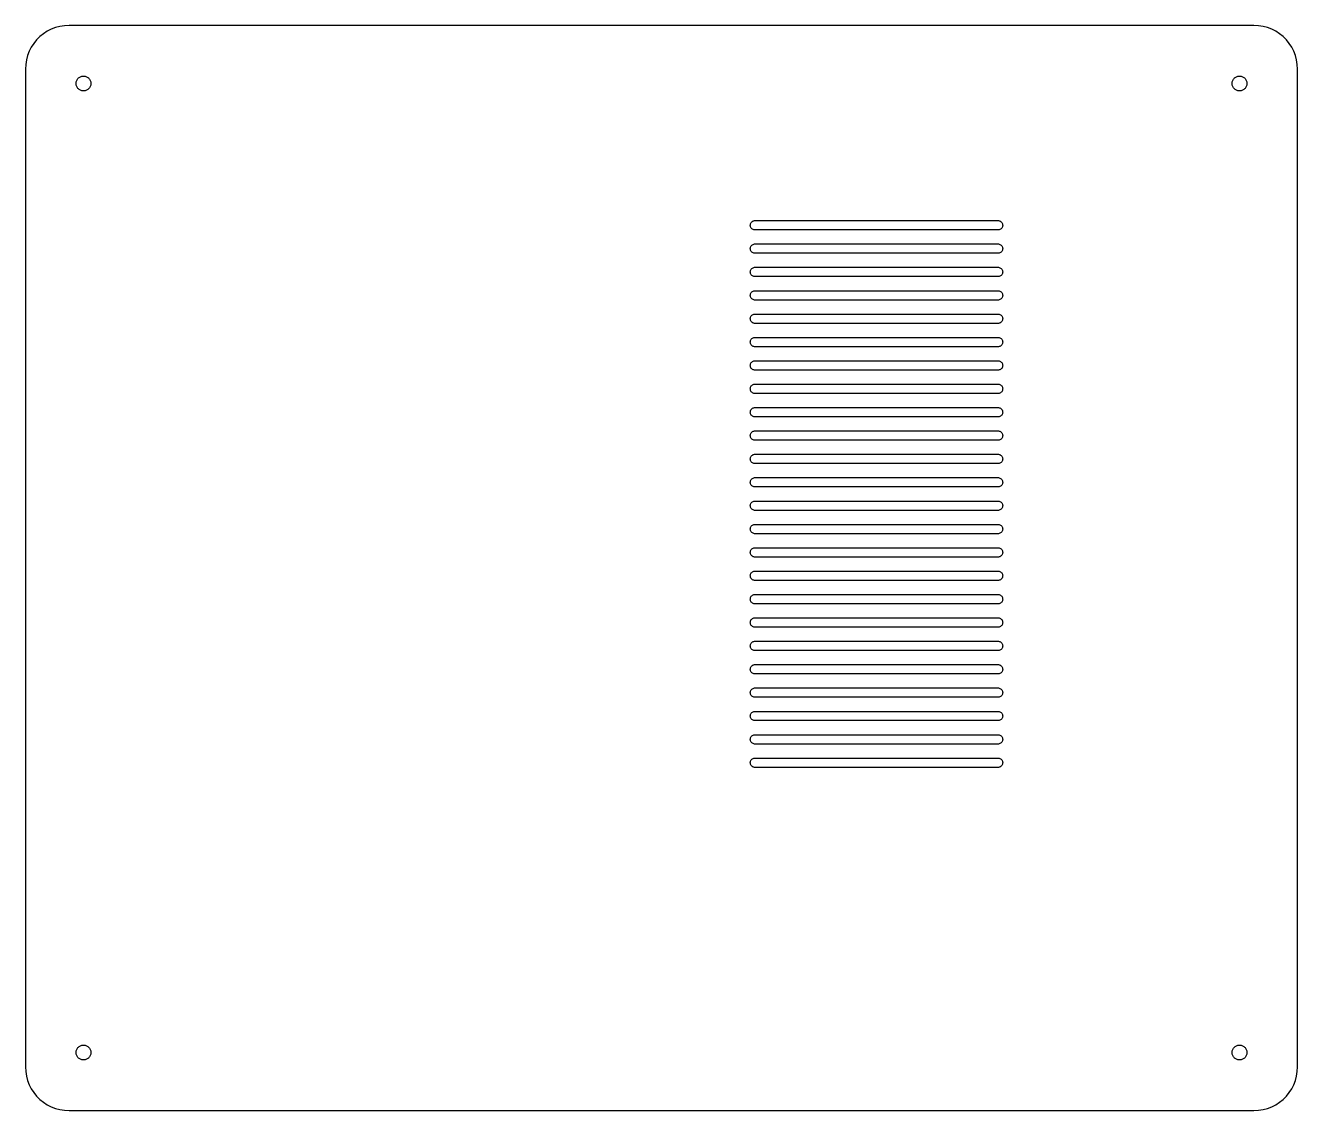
# Model space of a CAD drawing. Header units: metres. Extents: x -204 to 204, y -174 to 174.
import ezdxf

# ---------------------------------------------------------------- set-up
doc = ezdxf.new("R2010")
doc.units = ezdxf.units.M

msp = doc.modelspace()

# ---------------------------------------------------------------- linework, layer by layer
for p, q in [((-197.125, 172.249), (-198.354, 171.451)), ((-195.819, 172.915), (-197.125, 172.249)), ((-194.451, 173.44), (-195.819, 172.915)), ((-193.036, 173.819), (-194.451, 173.44)), ((-191.588, 174.048), (-193.036, 173.819)), ((-190.125, 174.125), (-191.588, 174.048)), ((190.125, 174.125), (-190.125, 174.125)), ((191.588, 174.048), (190.125, 174.125)), ((193.036, 173.819), (191.588, 174.048)), ((194.451, 173.44), (193.036, 173.819)), ((195.819, 172.915), (194.451, 173.44)), ((197.125, 172.249), (195.819, 172.915)), ((198.354, 171.451), (197.125, 172.249)), ((-201.451, 168.354), (-202.249, 167.125)), ((-200.529, 169.493), (-201.451, 168.354)), ((-199.493, 170.529), (-200.529, 169.493)), ((-198.354, 171.451), (-199.493, 170.529)), ((199.493, 170.529), (198.354, 171.451)), ((200.529, 169.493), (199.493, 170.529)), ((201.451, 168.354), (200.529, 169.493)), ((202.249, 167.125), (201.451, 168.354)), ((-203.44, 164.451), (-203.819, 163.036)), ((-202.915, 165.819), (-203.44, 164.451)), ((-202.249, 167.125), (-202.915, 165.819)), ((202.915, 165.819), (202.249, 167.125)), ((203.44, 164.451), (202.915, 165.819)), ((203.819, 163.036), (203.44, 164.451)), ((-204.048, 161.588), (-204.125, 160.125)), ((-204.125, 160.125), (-204.125, -160.125)), ((-203.819, 163.036), (-204.048, 161.588)), ((204.048, 161.588), (203.819, 163.036)), ((204.125, 160.125), (204.048, 161.588)), ((204.125, -160.125), (204.125, 160.125)), ((-187.875, 155.5), (-187.862, 155.748)), ((-187.862, 155.252), (-187.875, 155.5)), ((-187.862, 155.748), (-187.823, 155.994)), ((-187.823, 155.006), (-187.862, 155.252)), ((-187.823, 155.994), (-187.759, 156.234)), ((-187.759, 156.234), (-187.67, 156.466)), ((-187.67, 156.466), (-187.557, 156.688)), ((-187.557, 156.688), (-187.421, 156.896)), ((-187.421, 156.896), (-187.265, 157.089)), ((-187.265, 157.089), (-187.089, 157.265)), ((-187.089, 157.265), (-186.896, 157.421)), ((-186.896, 157.421), (-186.688, 157.557)), ((-186.688, 157.557), (-186.466, 157.67)), ((-186.466, 157.67), (-186.234, 157.759)), ((-186.234, 157.759), (-185.994, 157.823)), ((-185.994, 157.823), (-185.748, 157.862)), ((-185.748, 157.862), (-185.5, 157.875)), ((-185.5, 157.875), (-185.252, 157.862)), ((-185.252, 157.862), (-185.006, 157.823)), ((-185.006, 157.823), (-184.766, 157.759)), ((-184.766, 157.759), (-184.534, 157.67)), ((-184.534, 157.67), (-184.312, 157.557)), ((-184.312, 157.557), (-184.104, 157.421)), ((-184.104, 157.421), (-183.911, 157.265)), ((-183.911, 157.265), (-183.735, 157.089)), ((-183.735, 157.089), (-183.579, 156.896)), ((-183.579, 156.896), (-183.443, 156.688)), ((-183.443, 156.688), (-183.33, 156.466)), ((-183.33, 156.466), (-183.241, 156.234)), ((-183.241, 156.234), (-183.177, 155.994)), ((-183.177, 155.994), (-183.138, 155.748)), ((-183.138, 155.252), (-183.177, 155.006)), ((-183.138, 155.748), (-183.125, 155.5)), ((-183.125, 155.5), (-183.138, 155.252)), ((183.125, 155.5), (183.138, 155.748)), ((183.138, 155.252), (183.125, 155.5)), ((183.138, 155.748), (183.177, 155.994)), ((183.177, 155.006), (183.138, 155.252)), ((183.177, 155.994), (183.241, 156.234)), ((183.241, 156.234), (183.33, 156.466)), ((183.33, 156.466), (183.443, 156.688)), ((183.443, 156.688), (183.579, 156.896)), ((183.579, 156.896), (183.735, 157.089)), ((183.735, 157.089), (183.911, 157.265)), ((183.911, 157.265), (184.104, 157.421)), ((184.104, 157.421), (184.312, 157.557)), ((184.312, 157.557), (184.534, 157.67)), ((184.534, 157.67), (184.766, 157.759)), ((184.766, 157.759), (185.006, 157.823)), ((185.006, 157.823), (185.252, 157.862)), ((185.252, 157.862), (185.5, 157.875)), ((185.5, 157.875), (185.748, 157.862)), ((185.748, 157.862), (185.994, 157.823)), ((185.994, 157.823), (186.234, 157.759)), ((186.234, 157.759), (186.466, 157.67)), ((186.466, 157.67), (186.688, 157.557)), ((186.688, 157.557), (186.896, 157.421)), ((186.896, 157.421), (187.089, 157.265)), ((187.089, 157.265), (187.265, 157.089)), ((187.265, 157.089), (187.421, 156.896)), ((187.421, 156.896), (187.557, 156.688)), ((187.557, 156.688), (187.67, 156.466)), ((187.67, 156.466), (187.759, 156.234)), ((187.759, 156.234), (187.823, 155.994)), ((187.823, 155.994), (187.862, 155.748)), ((187.862, 155.252), (187.823, 155.006)), ((187.862, 155.748), (187.875, 155.5)), ((187.875, 155.5), (187.862, 155.252)), ((-187.759, 154.766), (-187.823, 155.006)), ((-187.67, 154.534), (-187.759, 154.766)), ((-187.557, 154.312), (-187.67, 154.534)), ((-187.421, 154.104), (-187.557, 154.312)), ((-187.265, 153.911), (-187.421, 154.104)), ((-187.089, 153.735), (-187.265, 153.911)), ((-186.896, 153.579), (-187.089, 153.735)), ((-186.688, 153.443), (-186.896, 153.579)), ((-186.466, 153.33), (-186.688, 153.443)), ((-186.234, 153.241), (-186.466, 153.33)), ((-185.994, 153.177), (-186.234, 153.241)), ((-185.748, 153.138), (-185.994, 153.177)), ((-185.5, 153.125), (-185.748, 153.138)), ((-185.252, 153.138), (-185.5, 153.125)), ((-185.006, 153.177), (-185.252, 153.138)), ((-184.766, 153.241), (-185.006, 153.177)), ((-184.534, 153.33), (-184.766, 153.241)), ((-184.312, 153.443), (-184.534, 153.33)), ((-184.104, 153.579), (-184.312, 153.443)), ((-183.911, 153.735), (-184.104, 153.579)), ((-183.735, 153.911), (-183.911, 153.735)), ((-183.579, 154.104), (-183.735, 153.911)), ((-183.443, 154.312), (-183.579, 154.104)), ((-183.33, 154.534), (-183.443, 154.312)), ((-183.241, 154.766), (-183.33, 154.534)), ((-183.177, 155.006), (-183.241, 154.766)), ((183.241, 154.766), (183.177, 155.006)), ((183.33, 154.534), (183.241, 154.766)), ((183.443, 154.312), (183.33, 154.534)), ((183.579, 154.104), (183.443, 154.312)), ((183.735, 153.911), (183.579, 154.104)), ((183.911, 153.735), (183.735, 153.911)), ((184.104, 153.579), (183.911, 153.735)), ((184.312, 153.443), (184.104, 153.579)), ((184.534, 153.33), (184.312, 153.443)), ((184.766, 153.241), (184.534, 153.33)), ((185.006, 153.177), (184.766, 153.241)), ((185.252, 153.138), (185.006, 153.177)), ((185.5, 153.125), (185.252, 153.138)), ((185.748, 153.138), (185.5, 153.125)), ((185.994, 153.177), (185.748, 153.138)), ((186.234, 153.241), (185.994, 153.177)), ((186.466, 153.33), (186.234, 153.241)), ((186.688, 153.443), (186.466, 153.33)), ((186.896, 153.579), (186.688, 153.443)), ((187.089, 153.735), (186.896, 153.579)), ((187.265, 153.911), (187.089, 153.735)), ((187.421, 154.104), (187.265, 153.911)), ((187.557, 154.312), (187.421, 154.104)), ((187.67, 154.534), (187.557, 154.312)), ((187.759, 154.766), (187.67, 154.534)), ((187.823, 155.006), (187.759, 154.766)), ((28.5, 110), (28.5204, 110.247)), ((28.5204, 110.247), (28.5813, 110.487)), ((28.5813, 110.487), (28.6808, 110.714)), ((28.6808, 110.714), (28.8163, 110.921)), ((28.8163, 110.921), (28.9841, 111.104)), ((28.9841, 111.104), (29.1796, 111.256)), ((29.1796, 111.256), (29.3974, 111.374)), ((29.3974, 111.374), (29.6318, 111.454)), ((29.6318, 111.454), (29.8761, 111.495)), ((29.8761, 111.495), (108.124, 111.495)), ((108.124, 111.495), (108.368, 111.454)), ((108.368, 111.454), (108.603, 111.374)), ((108.603, 111.374), (108.82, 111.256)), ((108.82, 111.256), (109.016, 111.104)), ((109.016, 111.104), (109.184, 110.921)), ((109.184, 110.921), (109.319, 110.714)), ((109.319, 110.714), (109.419, 110.487)), ((109.419, 110.487), (109.48, 110.247)), ((109.48, 110.247), (109.5, 110)), ((28.5204, 109.753), (28.5, 110)), ((28.5813, 109.513), (28.5204, 109.753)), ((28.6808, 109.286), (28.5813, 109.513)), ((28.8163, 109.079), (28.6808, 109.286)), ((28.9841, 108.896), (28.8163, 109.079)), ((29.1796, 108.744), (28.9841, 108.896)), ((29.3974, 108.626), (29.1796, 108.744)), ((29.6318, 108.546), (29.3974, 108.626)), ((29.8761, 108.505), (29.6318, 108.546)), ((108.124, 108.505), (29.8761, 108.505)), ((108.368, 108.546), (108.124, 108.505)), ((108.603, 108.626), (108.368, 108.546)), ((108.82, 108.744), (108.603, 108.626)), ((109.016, 108.896), (108.82, 108.744)), ((109.184, 109.079), (109.016, 108.896)), ((109.319, 109.286), (109.184, 109.079)), ((109.419, 109.513), (109.319, 109.286)), ((109.48, 109.753), (109.419, 109.513)), ((109.5, 110), (109.48, 109.753)), ((28.5, 102.5), (28.5204, 102.747)), ((28.5204, 102.253), (28.5, 102.5)), ((28.5204, 102.747), (28.5813, 102.987)), ((28.5813, 102.013), (28.5204, 102.253)), ((28.5813, 102.987), (28.6808, 103.214)), ((28.6808, 103.214), (28.8163, 103.421)), ((28.8163, 103.421), (28.9841, 103.604)), ((28.9841, 103.604), (29.1796, 103.756)), ((29.1796, 103.756), (29.3974, 103.874)), ((29.3974, 103.874), (29.6318, 103.954)), ((29.6318, 103.954), (29.8761, 103.995)), ((29.8761, 103.995), (108.124, 103.995)), ((108.124, 103.995), (108.368, 103.954)), ((108.368, 103.954), (108.603, 103.874)), ((108.603, 103.874), (108.82, 103.756)), ((108.82, 103.756), (109.016, 103.604)), ((109.016, 103.604), (109.184, 103.421)), ((109.184, 103.421), (109.319, 103.214)), ((109.319, 103.214), (109.419, 102.987)), ((109.419, 102.987), (109.48, 102.747)), ((109.48, 102.253), (109.419, 102.013)), ((109.48, 102.747), (109.5, 102.5)), ((109.5, 102.5), (109.48, 102.253)), ((28.6808, 101.786), (28.5813, 102.013)), ((28.8163, 101.579), (28.6808, 101.786)), ((28.9841, 101.396), (28.8163, 101.579)), ((29.1796, 101.244), (28.9841, 101.396)), ((29.3974, 101.126), (29.1796, 101.244)), ((29.6318, 101.046), (29.3974, 101.126)), ((29.8761, 101.005), (29.6318, 101.046)), ((108.124, 101.005), (29.8761, 101.005)), ((108.368, 101.046), (108.124, 101.005)), ((108.603, 101.126), (108.368, 101.046)), ((108.82, 101.244), (108.603, 101.126)), ((109.016, 101.396), (108.82, 101.244)), ((109.184, 101.579), (109.016, 101.396)), ((109.319, 101.786), (109.184, 101.579)), ((109.419, 102.013), (109.319, 101.786)), ((28.5, 95), (28.5204, 95.2469)), ((28.5204, 94.7531), (28.5, 95)), ((28.5204, 95.2469), (28.5813, 95.487)), ((28.5813, 94.513), (28.5204, 94.7531)), ((28.5813, 95.487), (28.6808, 95.7139)), ((28.6808, 94.2861), (28.5813, 94.513)), ((28.6808, 95.7139), (28.8163, 95.9213)), ((28.8163, 94.0787), (28.6808, 94.2861)), ((28.8163, 95.9213), (28.9841, 96.1036)), ((28.9841, 93.8964), (28.8163, 94.0787)), ((28.9841, 96.1036), (29.1796, 96.2558)), ((29.1796, 96.2558), (29.3974, 96.3737)), ((29.3974, 96.3737), (29.6318, 96.4541)), ((29.6318, 96.4541), (29.8761, 96.4949)), ((29.8761, 96.4949), (108.124, 96.4949)), ((108.124, 96.4949), (108.368, 96.4541)), ((108.368, 96.4541), (108.603, 96.3737)), ((108.603, 96.3737), (108.82, 96.2558)), ((108.82, 96.2558), (109.016, 96.1036)), ((109.016, 96.1036), (109.184, 95.9213)), ((109.184, 94.0787), (109.016, 93.8964)), ((109.184, 95.9213), (109.319, 95.7139)), ((109.319, 94.2861), (109.184, 94.0787)), ((109.319, 95.7139), (109.419, 95.487)), ((109.419, 94.513), (109.319, 94.2861)), ((109.419, 95.487), (109.48, 95.2469)), ((109.48, 94.7531), (109.419, 94.513)), ((109.48, 95.2469), (109.5, 95)), ((109.5, 95), (109.48, 94.7531)), ((29.1796, 93.7442), (28.9841, 93.8964)), ((29.3974, 93.6263), (29.1796, 93.7442)), ((29.6318, 93.5459), (29.3974, 93.6263)), ((29.8761, 93.5051), (29.6318, 93.5459)), ((108.124, 93.5051), (29.8761, 93.5051)), ((108.368, 93.5459), (108.124, 93.5051)), ((108.603, 93.6263), (108.368, 93.5459)), ((108.82, 93.7442), (108.603, 93.6263)), ((109.016, 93.8964), (108.82, 93.7442)), ((28.5, 87.5), (28.5204, 87.7469)), ((28.5204, 87.2531), (28.5, 87.5)), ((28.5204, 87.7469), (28.5813, 87.987)), ((28.5813, 87.013), (28.5204, 87.2531)), ((28.5813, 87.987), (28.6808, 88.2139)), ((28.6808, 86.7861), (28.5813, 87.013)), ((28.6808, 88.2139), (28.8163, 88.4213)), ((28.8163, 86.5787), (28.6808, 86.7861)), ((28.8163, 88.4213), (28.9841, 88.6036)), ((28.9841, 86.3964), (28.8163, 86.5787)), ((28.9841, 88.6036), (29.1796, 88.7558)), ((29.1796, 86.2442), (28.9841, 86.3964)), ((29.1796, 88.7558), (29.3974, 88.8737)), ((29.3974, 86.1263), (29.1796, 86.2442)), ((29.3974, 88.8737), (29.6318, 88.9541)), ((29.6318, 86.0459), (29.3974, 86.1263)), ((29.6318, 88.9541), (29.8761, 88.9949)), ((29.8761, 86.0051), (29.6318, 86.0459)), ((29.8761, 88.9949), (108.124, 88.9949)), ((108.124, 86.0051), (29.8761, 86.0051)), ((108.124, 88.9949), (108.368, 88.9541)), ((108.368, 86.0459), (108.124, 86.0051)), ((108.368, 88.9541), (108.603, 88.8737)), ((108.603, 86.1263), (108.368, 86.0459)), ((108.603, 88.8737), (108.82, 88.7558)), ((108.82, 86.2442), (108.603, 86.1263)), ((108.82, 88.7558), (109.016, 88.6036)), ((109.016, 86.3964), (108.82, 86.2442)), ((109.016, 88.6036), (109.184, 88.4213)), ((109.184, 86.5787), (109.016, 86.3964)), ((109.184, 88.4213), (109.319, 88.2139)), ((109.319, 86.7861), (109.184, 86.5787)), ((109.319, 88.2139), (109.419, 87.987)), ((109.419, 87.013), (109.319, 86.7861)), ((109.419, 87.987), (109.48, 87.7469)), ((109.48, 87.2531), (109.419, 87.013)), ((109.48, 87.7469), (109.5, 87.5)), ((109.5, 87.5), (109.48, 87.2531)), ((28.5, 80), (28.5204, 80.2469)), ((28.5204, 79.7531), (28.5, 80)), ((28.5204, 80.2469), (28.5813, 80.487)), ((28.5813, 79.513), (28.5204, 79.7531)), ((28.5813, 80.487), (28.6808, 80.7139)), ((28.6808, 79.2861), (28.5813, 79.513)), ((28.6808, 80.7139), (28.8163, 80.9213)), ((28.8163, 79.0787), (28.6808, 79.2861)), ((28.8163, 80.9213), (28.9841, 81.1036)), ((28.9841, 78.8964), (28.8163, 79.0787)), ((28.9841, 81.1036), (29.1796, 81.2558)), ((29.1796, 78.7442), (28.9841, 78.8964)), ((29.1796, 81.2558), (29.3974, 81.3737)), ((29.3974, 78.6263), (29.1796, 78.7442)), ((29.3974, 81.3737), (29.6318, 81.4541)), ((29.6318, 78.5459), (29.3974, 78.6263)), ((29.6318, 81.4541), (29.8761, 81.4949)), ((29.8761, 78.5051), (29.6318, 78.5459)), ((29.8761, 81.4949), (108.124, 81.4949)), ((108.124, 78.5051), (29.8761, 78.5051)), ((108.124, 81.4949), (108.368, 81.4541)), ((108.368, 78.5459), (108.124, 78.5051)), ((108.368, 81.4541), (108.603, 81.3737)), ((108.603, 78.6263), (108.368, 78.5459)), ((108.603, 81.3737), (108.82, 81.2558)), ((108.82, 78.7442), (108.603, 78.6263)), ((108.82, 81.2558), (109.016, 81.1036)), ((109.016, 78.8964), (108.82, 78.7442)), ((109.016, 81.1036), (109.184, 80.9213)), ((109.184, 79.0787), (109.016, 78.8964)), ((109.184, 80.9213), (109.319, 80.7139)), ((109.319, 79.2861), (109.184, 79.0787)), ((109.319, 80.7139), (109.419, 80.487)), ((109.419, 79.513), (109.319, 79.2861)), ((109.419, 80.487), (109.48, 80.2469)), ((109.48, 79.7531), (109.419, 79.513)), ((109.48, 80.2469), (109.5, 80)), ((109.5, 80), (109.48, 79.7531)), ((28.8163, 73.4213), (28.9841, 73.6036)), ((28.9841, 73.6036), (29.1796, 73.7558)), ((29.1796, 73.7558), (29.3974, 73.8737)), ((29.3974, 73.8737), (29.6318, 73.9541)), ((29.6318, 73.9541), (29.8761, 73.9949)), ((29.8761, 73.9949), (108.124, 73.9949)), ((108.124, 73.9949), (108.368, 73.9541)), ((108.368, 73.9541), (108.603, 73.8737)), ((108.603, 73.8737), (108.82, 73.7558)), ((108.82, 73.7558), (109.016, 73.6036)), ((109.016, 73.6036), (109.184, 73.4213)), ((28.5, 72.5), (28.5204, 72.7469)), ((28.5204, 72.2531), (28.5, 72.5)), ((28.5204, 72.7469), (28.5813, 72.987)), ((28.5813, 72.013), (28.5204, 72.2531)), ((28.5813, 72.987), (28.6808, 73.2139)), ((28.6808, 71.7861), (28.5813, 72.013)), ((28.6808, 73.2139), (28.8163, 73.4213)), ((28.8163, 71.5787), (28.6808, 71.7861)), ((28.9841, 71.3964), (28.8163, 71.5787)), ((29.1796, 71.2442), (28.9841, 71.3964)), ((29.3974, 71.1263), (29.1796, 71.2442)), ((29.6318, 71.0459), (29.3974, 71.1263)), ((29.8761, 71.0051), (29.6318, 71.0459)), ((108.124, 71.0051), (29.8761, 71.0051)), ((108.368, 71.0459), (108.124, 71.0051)), ((108.603, 71.1263), (108.368, 71.0459)), ((108.82, 71.2442), (108.603, 71.1263)), ((109.016, 71.3964), (108.82, 71.2442)), ((109.184, 71.5787), (109.016, 71.3964)), ((109.184, 73.4213), (109.319, 73.2139)), ((109.319, 71.7861), (109.184, 71.5787)), ((109.319, 73.2139), (109.419, 72.987)), ((109.419, 72.013), (109.319, 71.7861)), ((109.419, 72.987), (109.48, 72.7469)), ((109.48, 72.2531), (109.419, 72.013)), ((109.48, 72.7469), (109.5, 72.5)), ((109.5, 72.5), (109.48, 72.2531)), ((28.5204, 65.2469), (28.5813, 65.487)), ((28.5813, 65.487), (28.6808, 65.7139)), ((28.6808, 65.7139), (28.8163, 65.9213)), ((28.8163, 65.9213), (28.9841, 66.1036)), ((28.9841, 66.1036), (29.1796, 66.2558)), ((29.1796, 66.2558), (29.3974, 66.3737)), ((29.3974, 66.3737), (29.6318, 66.4541)), ((29.6318, 66.4541), (29.8761, 66.4949)), ((29.8761, 66.4949), (108.124, 66.4949)), ((108.124, 66.4949), (108.368, 66.4541)), ((108.368, 66.4541), (108.603, 66.3737)), ((108.603, 66.3737), (108.82, 66.2558)), ((108.82, 66.2558), (109.016, 66.1036)), ((109.016, 66.1036), (109.184, 65.9213)), ((109.184, 65.9213), (109.319, 65.7139)), ((109.319, 65.7139), (109.419, 65.487)), ((109.419, 65.487), (109.48, 65.2469)), ((28.5, 65), (28.5204, 65.2469)), ((28.5204, 64.7531), (28.5, 65)), ((28.5813, 64.513), (28.5204, 64.7531)), ((28.6808, 64.2861), (28.5813, 64.513)), ((28.8163, 64.0787), (28.6808, 64.2861)), ((28.9841, 63.8964), (28.8163, 64.0787)), ((29.1796, 63.7442), (28.9841, 63.8964)), ((29.3974, 63.6263), (29.1796, 63.7442)), ((29.6318, 63.5459), (29.3974, 63.6263)), ((29.8761, 63.5051), (29.6318, 63.5459)), ((108.124, 63.5051), (29.8761, 63.5051)), ((108.368, 63.5459), (108.124, 63.5051)), ((108.603, 63.6263), (108.368, 63.5459)), ((108.82, 63.7442), (108.603, 63.6263)), ((109.016, 63.8964), (108.82, 63.7442)), ((109.184, 64.0787), (109.016, 63.8964)), ((109.319, 64.2861), (109.184, 64.0787)), ((109.419, 64.513), (109.319, 64.2861)), ((109.48, 64.7531), (109.419, 64.513)), ((109.48, 65.2469), (109.5, 65)), ((109.5, 65), (109.48, 64.7531)), ((28.5, 57.5), (28.5204, 57.7469)), ((28.5204, 57.2531), (28.5, 57.5)), ((28.5204, 57.7469), (28.5813, 57.987)), ((28.5813, 57.0129), (28.5204, 57.2531)), ((28.5813, 57.987), (28.6808, 58.2139)), ((28.6808, 58.2139), (28.8163, 58.4213)), ((28.8163, 58.4213), (28.9841, 58.6036)), ((28.9841, 58.6036), (29.1796, 58.7558)), ((29.1796, 58.7558), (29.3974, 58.8737)), ((29.3974, 58.8737), (29.6318, 58.9541)), ((29.6318, 58.9541), (29.8761, 58.9949)), ((29.8761, 58.9949), (108.124, 58.9949)), ((108.124, 58.9949), (108.368, 58.9541)), ((108.368, 58.9541), (108.603, 58.8737)), ((108.603, 58.8737), (108.82, 58.7558)), ((108.82, 58.7558), (109.016, 58.6036)), ((109.016, 58.6036), (109.184, 58.4213)), ((109.184, 58.4213), (109.319, 58.2139)), ((109.319, 58.2139), (109.419, 57.987)), ((109.419, 57.987), (109.48, 57.7469)), ((109.48, 57.2531), (109.419, 57.0129)), ((109.48, 57.7469), (109.5, 57.5)), ((109.5, 57.5), (109.48, 57.2531)), ((28.6808, 56.7861), (28.5813, 57.0129)), ((28.8163, 56.5787), (28.6808, 56.7861)), ((28.9841, 56.3964), (28.8163, 56.5787)), ((29.1796, 56.2442), (28.9841, 56.3964)), ((29.3974, 56.1263), (29.1796, 56.2442)), ((29.6318, 56.0459), (29.3974, 56.1263)), ((29.8761, 56.0051), (29.6318, 56.0459)), ((108.124, 56.0051), (29.8761, 56.0051)), ((108.368, 56.0459), (108.124, 56.0051)), ((108.603, 56.1263), (108.368, 56.0459)), ((108.82, 56.2442), (108.603, 56.1263)), ((109.016, 56.3964), (108.82, 56.2442)), ((109.184, 56.5787), (109.016, 56.3964)), ((109.319, 56.7861), (109.184, 56.5787)), ((109.419, 57.0129), (109.319, 56.7861)), ((28.5, 50), (28.5204, 50.2469)), ((28.5204, 49.7531), (28.5, 50)), ((28.5204, 50.2469), (28.5813, 50.487)), ((28.5813, 49.5129), (28.5204, 49.7531)), ((28.5813, 50.487), (28.6808, 50.7139)), ((28.6808, 49.2861), (28.5813, 49.5129)), ((28.6808, 50.7139), (28.8163, 50.9213)), ((28.8163, 49.0787), (28.6808, 49.2861)), ((28.8163, 50.9213), (28.9841, 51.1036)), ((28.9841, 48.8964), (28.8163, 49.0787)), ((28.9841, 51.1036), (29.1796, 51.2558)), ((29.1796, 51.2558), (29.3974, 51.3737)), ((29.3974, 51.3737), (29.6318, 51.4541)), ((29.6318, 51.4541), (29.8761, 51.4949)), ((29.8761, 51.4949), (108.124, 51.4949)), ((108.124, 51.4949), (108.368, 51.4541)), ((108.368, 51.4541), (108.603, 51.3737)), ((108.603, 51.3737), (108.82, 51.2558)), ((108.82, 51.2558), (109.016, 51.1036)), ((109.016, 51.1036), (109.184, 50.9213)), ((109.184, 49.0787), (109.016, 48.8964)), ((109.184, 50.9213), (109.319, 50.7139)), ((109.319, 49.2861), (109.184, 49.0787)), ((109.319, 50.7139), (109.419, 50.487)), ((109.419, 49.5129), (109.319, 49.2861)), ((109.419, 50.487), (109.48, 50.2469)), ((109.48, 49.7531), (109.419, 49.5129)), ((109.48, 50.2469), (109.5, 50)), ((109.5, 50), (109.48, 49.7531)), ((29.1796, 48.7442), (28.9841, 48.8964)), ((29.3974, 48.6263), (29.1796, 48.7442)), ((29.6318, 48.5459), (29.3974, 48.6263)), ((29.8761, 48.5051), (29.6318, 48.5459)), ((108.124, 48.5051), (29.8761, 48.5051)), ((108.368, 48.5459), (108.124, 48.5051)), ((108.603, 48.6263), (108.368, 48.5459)), ((108.82, 48.7442), (108.603, 48.6263)), ((109.016, 48.8964), (108.82, 48.7442)), ((28.5, 42.5), (28.5204, 42.7469)), ((28.5204, 42.2531), (28.5, 42.5)), ((28.5204, 42.7469), (28.5813, 42.987)), ((28.5813, 42.0129), (28.5204, 42.2531)), ((28.5813, 42.987), (28.6808, 43.2139)), ((28.6808, 41.7861), (28.5813, 42.0129)), ((28.6808, 43.2139), (28.8163, 43.4213)), ((28.8163, 41.5787), (28.6808, 41.7861)), ((28.8163, 43.4213), (28.9841, 43.6036)), ((28.9841, 41.3964), (28.8163, 41.5787)), ((28.9841, 43.6036), (29.1796, 43.7558)), ((29.1796, 41.2442), (28.9841, 41.3964)), ((29.1796, 43.7558), (29.3974, 43.8737)), ((29.3974, 41.1263), (29.1796, 41.2442)), ((29.3974, 43.8737), (29.6318, 43.9541)), ((29.6318, 41.0459), (29.3974, 41.1263)), ((29.6318, 43.9541), (29.8761, 43.9949)), ((29.8761, 41.0051), (29.6318, 41.0459)), ((29.8761, 43.9949), (108.124, 43.9949)), ((108.124, 41.0051), (29.8761, 41.0051)), ((108.124, 43.9949), (108.368, 43.9541)), ((108.368, 41.0459), (108.124, 41.0051)), ((108.368, 43.9541), (108.603, 43.8737)), ((108.603, 41.1263), (108.368, 41.0459)), ((108.603, 43.8737), (108.82, 43.7558)), ((108.82, 41.2442), (108.603, 41.1263)), ((108.82, 43.7558), (109.016, 43.6036)), ((109.016, 41.3964), (108.82, 41.2442)), ((109.016, 43.6036), (109.184, 43.4213)), ((109.184, 41.5787), (109.016, 41.3964)), ((109.184, 43.4213), (109.319, 43.2139)), ((109.319, 41.7861), (109.184, 41.5787)), ((109.319, 43.2139), (109.419, 42.987)), ((109.419, 42.0129), (109.319, 41.7861)), ((109.419, 42.987), (109.48, 42.7469)), ((109.48, 42.2531), (109.419, 42.0129)), ((109.48, 42.7469), (109.5, 42.5)), ((109.5, 42.5), (109.48, 42.2531)), ((28.5, 35), (28.5204, 35.2469)), ((28.5204, 34.7531), (28.5, 35)), ((28.5204, 35.2469), (28.5813, 35.487)), ((28.5813, 34.5129), (28.5204, 34.7531)), ((28.5813, 35.487), (28.6808, 35.7139)), ((28.6808, 34.2861), (28.5813, 34.5129)), ((28.6808, 35.7139), (28.8163, 35.9213)), ((28.8163, 34.0787), (28.6808, 34.2861)), ((28.8163, 35.9213), (28.9841, 36.1036)), ((28.9841, 33.8964), (28.8163, 34.0787)), ((28.9841, 36.1036), (29.1796, 36.2558)), ((29.1796, 33.7442), (28.9841, 33.8964)), ((29.1796, 36.2558), (29.3974, 36.3737)), ((29.3974, 33.6263), (29.1796, 33.7442)), ((29.3974, 36.3737), (29.6318, 36.4541)), ((29.6318, 33.5459), (29.3974, 33.6263)), ((29.6318, 36.4541), (29.8761, 36.4949)), ((29.8761, 33.5051), (29.6318, 33.5459)), ((29.8761, 36.4949), (108.124, 36.4949)), ((108.124, 33.5051), (29.8761, 33.5051)), ((108.124, 36.4949), (108.368, 36.4541)), ((108.368, 33.5459), (108.124, 33.5051)), ((108.368, 36.4541), (108.603, 36.3737)), ((108.603, 33.6263), (108.368, 33.5459)), ((108.603, 36.3737), (108.82, 36.2558)), ((108.82, 33.7442), (108.603, 33.6263)), ((108.82, 36.2558), (109.016, 36.1036)), ((109.016, 33.8964), (108.82, 33.7442)), ((109.016, 36.1036), (109.184, 35.9213)), ((109.184, 34.0787), (109.016, 33.8964)), ((109.184, 35.9213), (109.319, 35.7139)), ((109.319, 34.2861), (109.184, 34.0787)), ((109.319, 35.7139), (109.419, 35.487)), ((109.419, 34.5129), (109.319, 34.2861)), ((109.419, 35.487), (109.48, 35.2469)), ((109.48, 34.7531), (109.419, 34.5129)), ((109.48, 35.2469), (109.5, 35)), ((109.5, 35), (109.48, 34.7531)), ((28.8163, 28.4213), (28.9841, 28.6036)), ((28.9841, 28.6036), (29.1796, 28.7557)), ((29.1796, 28.7557), (29.3974, 28.8737)), ((29.3974, 28.8737), (29.6318, 28.9541)), ((29.6318, 28.9541), (29.8761, 28.9949)), ((29.8761, 28.9949), (108.124, 28.9949)), ((108.124, 28.9949), (108.368, 28.9541)), ((108.368, 28.9541), (108.603, 28.8737)), ((108.603, 28.8737), (108.82, 28.7557)), ((108.82, 28.7557), (109.016, 28.6036)), ((109.016, 28.6036), (109.184, 28.4213)), ((28.5, 27.5), (28.5204, 27.7469)), ((28.5204, 27.2531), (28.5, 27.5)), ((28.5204, 27.7469), (28.5813, 27.987)), ((28.5813, 27.0129), (28.5204, 27.2531)), ((28.5813, 27.987), (28.6808, 28.2139)), ((28.6808, 26.7861), (28.5813, 27.0129)), ((28.6808, 28.2139), (28.8163, 28.4213)), ((28.8163, 26.5787), (28.6808, 26.7861)), ((28.9841, 26.3964), (28.8163, 26.5787)), ((29.1796, 26.2442), (28.9841, 26.3964)), ((29.3974, 26.1263), (29.1796, 26.2442)), ((29.6318, 26.0459), (29.3974, 26.1263)), ((29.8761, 26.0051), (29.6318, 26.0459)), ((108.124, 26.0051), (29.8761, 26.0051)), ((108.368, 26.0459), (108.124, 26.0051)), ((108.603, 26.1263), (108.368, 26.0459)), ((108.82, 26.2442), (108.603, 26.1263)), ((109.016, 26.3964), (108.82, 26.2442)), ((109.184, 26.5787), (109.016, 26.3964)), ((109.184, 28.4213), (109.319, 28.2139)), ((109.319, 26.7861), (109.184, 26.5787)), ((109.319, 28.2139), (109.419, 27.987)), ((109.419, 27.0129), (109.319, 26.7861)), ((109.419, 27.987), (109.48, 27.7469)), ((109.48, 27.2531), (109.419, 27.0129)), ((109.48, 27.7469), (109.5, 27.5)), ((109.5, 27.5), (109.48, 27.2531)), ((28.5204, 20.2469), (28.5813, 20.487)), ((28.5813, 20.487), (28.6808, 20.7139)), ((28.6808, 20.7139), (28.8163, 20.9213)), ((28.8163, 20.9213), (28.9841, 21.1036)), ((28.9841, 21.1036), (29.1796, 21.2557)), ((29.1796, 21.2557), (29.3974, 21.3737)), ((29.3974, 21.3737), (29.6318, 21.4541)), ((29.6318, 21.4541), (29.8761, 21.4949)), ((29.8761, 21.4949), (108.124, 21.4949)), ((108.124, 21.4949), (108.368, 21.4541)), ((108.368, 21.4541), (108.603, 21.3737)), ((108.603, 21.3737), (108.82, 21.2557)), ((108.82, 21.2557), (109.016, 21.1036)), ((109.016, 21.1036), (109.184, 20.9213)), ((109.184, 20.9213), (109.319, 20.7139)), ((109.319, 20.7139), (109.419, 20.487)), ((109.419, 20.487), (109.48, 20.2469)), ((28.5, 20), (28.5204, 20.2469)), ((28.5204, 19.7531), (28.5, 20)), ((28.5813, 19.5129), (28.5204, 19.7531)), ((28.6808, 19.2861), (28.5813, 19.5129)), ((28.8163, 19.0787), (28.6808, 19.2861)), ((28.9841, 18.8964), (28.8163, 19.0787)), ((29.1796, 18.7442), (28.9841, 18.8964)), ((29.3974, 18.6263), (29.1796, 18.7442)), ((29.6318, 18.5459), (29.3974, 18.6263)), ((29.8761, 18.5051), (29.6318, 18.5459)), ((108.124, 18.5051), (29.8761, 18.5051)), ((108.368, 18.5459), (108.124, 18.5051)), ((108.603, 18.6263), (108.368, 18.5459)), ((108.82, 18.7442), (108.603, 18.6263)), ((109.016, 18.8964), (108.82, 18.7442)), ((109.184, 19.0787), (109.016, 18.8964)), ((109.319, 19.2861), (109.184, 19.0787)), ((109.419, 19.5129), (109.319, 19.2861)), ((109.48, 19.7531), (109.419, 19.5129)), ((109.48, 20.2469), (109.5, 20)), ((109.5, 20), (109.48, 19.7531)), ((28.5, 12.5), (28.5204, 12.7469)), ((28.5204, 12.2531), (28.5, 12.5)), ((28.5204, 12.7469), (28.5813, 12.987)), ((28.5813, 12.0129), (28.5204, 12.2531)), ((28.5813, 12.987), (28.6808, 13.2139)), ((28.6808, 13.2139), (28.8163, 13.4213)), ((28.8163, 13.4213), (28.9841, 13.6036)), ((28.9841, 13.6036), (29.1796, 13.7557)), ((29.1796, 13.7557), (29.3974, 13.8737)), ((29.3974, 13.8737), (29.6318, 13.9541)), ((29.6318, 13.9541), (29.8761, 13.9949)), ((29.8761, 13.9949), (108.124, 13.9949)), ((108.124, 13.9949), (108.368, 13.9541)), ((108.368, 13.9541), (108.603, 13.8737)), ((108.603, 13.8737), (108.82, 13.7557)), ((108.82, 13.7557), (109.016, 13.6036)), ((109.016, 13.6036), (109.184, 13.4213)), ((109.184, 13.4213), (109.319, 13.2139)), ((109.319, 13.2139), (109.419, 12.987)), ((109.419, 12.987), (109.48, 12.7469)), ((109.48, 12.2531), (109.419, 12.0129)), ((109.48, 12.7469), (109.5, 12.5)), ((109.5, 12.5), (109.48, 12.2531)), ((28.6808, 11.7861), (28.5813, 12.0129)), ((28.8163, 11.5787), (28.6808, 11.7861)), ((28.9841, 11.3964), (28.8163, 11.5787)), ((29.1796, 11.2442), (28.9841, 11.3964)), ((29.3974, 11.1263), (29.1796, 11.2442)), ((29.6318, 11.0459), (29.3974, 11.1263)), ((29.8761, 11.0051), (29.6318, 11.0459)), ((108.124, 11.0051), (29.8761, 11.0051)), ((108.368, 11.0459), (108.124, 11.0051)), ((108.603, 11.1263), (108.368, 11.0459)), ((108.82, 11.2442), (108.603, 11.1263)), ((109.016, 11.3964), (108.82, 11.2442)), ((109.184, 11.5787), (109.016, 11.3964)), ((109.319, 11.7861), (109.184, 11.5787)), ((109.419, 12.0129), (109.319, 11.7861)), ((28.5, 5), (28.5204, 5.24689)), ((28.5204, 4.7531), (28.5, 5)), ((28.5204, 5.24689), (28.5813, 5.48705)), ((28.5813, 4.51294), (28.5204, 4.7531)), ((28.5813, 5.48705), (28.6808, 5.71391)), ((28.6808, 4.28607), (28.5813, 4.51294)), ((28.6808, 5.71391), (28.8163, 5.92131)), ((28.8163, 4.07867), (28.6808, 4.28607)), ((28.8163, 5.92131), (28.9841, 6.10358)), ((28.9841, 6.10358), (29.1796, 6.25574)), ((29.1796, 6.25574), (29.3974, 6.37366)), ((29.3974, 6.37366), (29.6318, 6.45409)), ((29.6318, 6.45409), (29.8761, 6.49487)), ((29.8761, 6.49487), (108.124, 6.49487)), ((108.124, 6.49487), (108.368, 6.45409)), ((108.368, 6.45409), (108.603, 6.37366)), ((108.603, 6.37366), (108.82, 6.25574)), ((108.82, 6.25574), (109.016, 6.10358)), ((109.016, 6.10358), (109.184, 5.92131)), ((109.184, 5.92131), (109.319, 5.71391)), ((109.319, 4.28607), (109.184, 4.07867)), ((109.319, 5.71391), (109.419, 5.48705)), ((109.419, 4.51294), (109.319, 4.28607)), ((109.419, 5.48705), (109.48, 5.24689)), ((109.48, 4.7531), (109.419, 4.51294)), ((109.48, 5.24689), (109.5, 5)), ((109.5, 5), (109.48, 4.7531)), ((28.9841, 3.89641), (28.8163, 4.07867)), ((29.1796, 3.74425), (28.9841, 3.89641)), ((29.3974, 3.62633), (29.1796, 3.74425)), ((29.6318, 3.5459), (29.3974, 3.62633)), ((29.8761, 3.50511), (29.6318, 3.5459)), ((108.124, 3.50511), (29.8761, 3.50511)), ((108.368, 3.5459), (108.124, 3.50511)), ((108.603, 3.62633), (108.368, 3.5459)), ((108.82, 3.74425), (108.603, 3.62633)), ((109.016, 3.89641), (108.82, 3.74425)), ((109.184, 4.07867), (109.016, 3.89641)), ((28.5, -2.5), (28.5204, -2.2531)), ((28.5204, -2.74689), (28.5, -2.5)), ((28.5204, -2.2531), (28.5813, -2.01294)), ((28.5813, -2.98705), (28.5204, -2.74689)), ((28.5813, -2.01294), (28.6808, -1.78607)), ((28.6808, -3.21391), (28.5813, -2.98705)), ((28.6808, -1.78607), (28.8163, -1.57867)), ((28.8163, -3.42131), (28.6808, -3.21391)), ((28.8163, -1.57867), (28.9841, -1.39641)), ((28.9841, -3.60358), (28.8163, -3.42131)), ((28.9841, -1.39641), (29.1796, -1.24425)), ((29.1796, -3.75574), (28.9841, -3.60358)), ((29.1796, -1.24425), (29.3974, -1.12633)), ((29.3974, -3.87366), (29.1796, -3.75574)), ((29.3974, -1.12633), (29.6318, -1.0459)), ((29.6318, -3.95409), (29.3974, -3.87366)), ((29.6318, -1.0459), (29.8761, -1.00511)), ((29.8761, -3.99487), (29.6318, -3.95409)), ((29.8761, -1.00511), (108.124, -1.00511)), ((108.124, -3.99487), (29.8761, -3.99487)), ((108.124, -1.00511), (108.368, -1.0459)), ((108.368, -3.95409), (108.124, -3.99487)), ((108.368, -1.0459), (108.603, -1.12633)), ((108.603, -3.87366), (108.368, -3.95409)), ((108.603, -1.12633), (108.82, -1.24425)), ((108.82, -3.75574), (108.603, -3.87366)), ((108.82, -1.24425), (109.016, -1.39641)), ((109.016, -3.60358), (108.82, -3.75574)), ((109.016, -1.39641), (109.184, -1.57867)), ((109.184, -3.42131), (109.016, -3.60358)), ((109.184, -1.57867), (109.319, -1.78607)), ((109.319, -3.21391), (109.184, -3.42131)), ((109.319, -1.78607), (109.419, -2.01294)), ((109.419, -2.98705), (109.319, -3.21391)), ((109.419, -2.01294), (109.48, -2.2531)), ((109.48, -2.74689), (109.419, -2.98705)), ((109.48, -2.2531), (109.5, -2.5)), ((109.5, -2.5), (109.48, -2.74689)), ((28.5, -10), (28.5204, -9.7531)), ((28.5204, -10.2469), (28.5, -10)), ((28.5204, -9.7531), (28.5813, -9.51294)), ((28.5813, -10.487), (28.5204, -10.2469)), ((28.5813, -9.51294), (28.6808, -9.28607)), ((28.6808, -10.7139), (28.5813, -10.487)), ((28.6808, -9.28607), (28.8163, -9.07867)), ((28.8163, -10.9213), (28.6808, -10.7139)), ((28.8163, -9.07867), (28.9841, -8.89641)), ((28.9841, -11.1036), (28.8163, -10.9213)), ((28.9841, -8.89641), (29.1796, -8.74425)), ((29.1796, -11.2557), (28.9841, -11.1036)), ((29.1796, -8.74425), (29.3974, -8.62633)), ((29.3974, -11.3737), (29.1796, -11.2557)), ((29.3974, -8.62633), (29.6318, -8.5459)), ((29.6318, -11.4541), (29.3974, -11.3737)), ((29.6318, -8.5459), (29.8761, -8.50511)), ((29.8761, -11.4949), (29.6318, -11.4541)), ((29.8761, -8.50511), (108.124, -8.50511)), ((108.124, -11.4949), (29.8761, -11.4949)), ((108.124, -8.50511), (108.368, -8.5459)), ((108.368, -11.4541), (108.124, -11.4949)), ((108.368, -8.5459), (108.603, -8.62633)), ((108.603, -11.3737), (108.368, -11.4541)), ((108.603, -8.62633), (108.82, -8.74425)), ((108.82, -11.2557), (108.603, -11.3737)), ((108.82, -8.74425), (109.016, -8.89641)), ((109.016, -11.1036), (108.82, -11.2557)), ((109.016, -8.89641), (109.184, -9.07867)), ((109.184, -10.9213), (109.016, -11.1036)), ((109.184, -9.07867), (109.319, -9.28607)), ((109.319, -10.7139), (109.184, -10.9213)), ((109.319, -9.28607), (109.419, -9.51294)), ((109.419, -10.487), (109.319, -10.7139)), ((109.419, -9.51294), (109.48, -9.7531)), ((109.48, -10.2469), (109.419, -10.487)), ((109.48, -9.7531), (109.5, -10)), ((109.5, -10), (109.48, -10.2469)), ((28.9841, -16.3964), (29.1796, -16.2442)), ((29.1796, -16.2442), (29.3974, -16.1263)), ((29.3974, -16.1263), (29.6318, -16.0459)), ((29.6318, -16.0459), (29.8761, -16.0051)), ((29.8761, -16.0051), (108.124, -16.0051)), ((108.124, -16.0051), (108.368, -16.0459)), ((108.368, -16.0459), (108.603, -16.1263)), ((108.603, -16.1263), (108.82, -16.2442)), ((108.82, -16.2442), (109.016, -16.3964)), ((28.5, -17.5), (28.5204, -17.2531)), ((28.5204, -17.7469), (28.5, -17.5)), ((28.5204, -17.2531), (28.5813, -17.0129)), ((28.5813, -17.987), (28.5204, -17.7469)), ((28.5813, -17.0129), (28.6808, -16.7861)), ((28.6808, -18.2139), (28.5813, -17.987)), ((28.6808, -16.7861), (28.8163, -16.5787)), ((28.8163, -18.4213), (28.6808, -18.2139)), ((28.8163, -16.5787), (28.9841, -16.3964)), ((28.9841, -18.6036), (28.8163, -18.4213)), ((29.1796, -18.7557), (28.9841, -18.6036)), ((29.3974, -18.8737), (29.1796, -18.7557)), ((29.6318, -18.9541), (29.3974, -18.8737)), ((29.8761, -18.9949), (29.6318, -18.9541)), ((108.124, -18.9949), (29.8761, -18.9949)), ((108.368, -18.9541), (108.124, -18.9949)), ((108.603, -18.8737), (108.368, -18.9541)), ((108.82, -18.7557), (108.603, -18.8737)), ((109.016, -18.6036), (108.82, -18.7557)), ((109.016, -16.3964), (109.184, -16.5787)), ((109.184, -18.4213), (109.016, -18.6036)), ((109.184, -16.5787), (109.319, -16.7861)), ((109.319, -18.2139), (109.184, -18.4213)), ((109.319, -16.7861), (109.419, -17.0129)), ((109.419, -17.987), (109.319, -18.2139)), ((109.419, -17.0129), (109.48, -17.2531)), ((109.48, -17.7469), (109.419, -17.987)), ((109.48, -17.2531), (109.5, -17.5)), ((109.5, -17.5), (109.48, -17.7469)), ((28.5813, -24.5129), (28.6808, -24.2861)), ((28.6808, -24.2861), (28.8163, -24.0787)), ((28.8163, -24.0787), (28.9841, -23.8964)), ((28.9841, -23.8964), (29.1796, -23.7442)), ((29.1796, -23.7442), (29.3974, -23.6263)), ((29.3974, -23.6263), (29.6318, -23.5459)), ((29.6318, -23.5459), (29.8761, -23.5051)), ((29.8761, -23.5051), (108.124, -23.5051)), ((108.124, -23.5051), (108.368, -23.5459)), ((108.368, -23.5459), (108.603, -23.6263)), ((108.603, -23.6263), (108.82, -23.7442)), ((108.82, -23.7442), (109.016, -23.8964)), ((109.016, -23.8964), (109.184, -24.0787)), ((109.184, -24.0787), (109.319, -24.2861)), ((109.319, -24.2861), (109.419, -24.5129)), ((28.5, -25), (28.5204, -24.7531)), ((28.5204, -25.2469), (28.5, -25)), ((28.5204, -24.7531), (28.5813, -24.5129)), ((28.5813, -25.487), (28.5204, -25.2469)), ((28.6808, -25.7139), (28.5813, -25.487)), ((28.8163, -25.9213), (28.6808, -25.7139)), ((28.9841, -26.1036), (28.8163, -25.9213)), ((29.1796, -26.2557), (28.9841, -26.1036)), ((29.3974, -26.3737), (29.1796, -26.2557)), ((29.6318, -26.4541), (29.3974, -26.3737)), ((29.8761, -26.4949), (29.6318, -26.4541)), ((108.124, -26.4949), (29.8761, -26.4949)), ((108.368, -26.4541), (108.124, -26.4949)), ((108.603, -26.3737), (108.368, -26.4541)), ((108.82, -26.2557), (108.603, -26.3737)), ((109.016, -26.1036), (108.82, -26.2557)), ((109.184, -25.9213), (109.016, -26.1036)), ((109.319, -25.7139), (109.184, -25.9213)), ((109.419, -25.487), (109.319, -25.7139)), ((109.419, -24.5129), (109.48, -24.7531)), ((109.48, -25.2469), (109.419, -25.487)), ((109.48, -24.7531), (109.5, -25)), ((109.5, -25), (109.48, -25.2469)), ((28.5, -32.5), (28.5204, -32.2531)), ((28.5204, -32.7469), (28.5, -32.5)), ((28.5204, -32.2531), (28.5813, -32.0129)), ((28.5813, -32.0129), (28.6808, -31.7861)), ((28.6808, -31.7861), (28.8163, -31.5787)), ((28.8163, -31.5787), (28.9841, -31.3964)), ((28.9841, -31.3964), (29.1796, -31.2442)), ((29.1796, -31.2442), (29.3974, -31.1263)), ((29.3974, -31.1263), (29.6318, -31.0459)), ((29.6318, -31.0459), (29.8761, -31.0051)), ((29.8761, -31.0051), (108.124, -31.0051)), ((108.124, -31.0051), (108.368, -31.0459)), ((108.368, -31.0459), (108.603, -31.1263)), ((108.603, -31.1263), (108.82, -31.2442)), ((108.82, -31.2442), (109.016, -31.3964)), ((109.016, -31.3964), (109.184, -31.5787)), ((109.184, -31.5787), (109.319, -31.7861)), ((109.319, -31.7861), (109.419, -32.0129)), ((109.419, -32.0129), (109.48, -32.2531)), ((109.48, -32.2531), (109.5, -32.5)), ((109.5, -32.5), (109.48, -32.7469)), ((28.5813, -32.987), (28.5204, -32.7469)), ((28.6808, -33.2139), (28.5813, -32.987)), ((28.8163, -33.4213), (28.6808, -33.2139)), ((28.9841, -33.6036), (28.8163, -33.4213)), ((29.1796, -33.7557), (28.9841, -33.6036)), ((29.3974, -33.8737), (29.1796, -33.7557)), ((29.6318, -33.9541), (29.3974, -33.8737)), ((29.8761, -33.9949), (29.6318, -33.9541)), ((108.124, -33.9949), (29.8761, -33.9949)), ((108.368, -33.9541), (108.124, -33.9949)), ((108.603, -33.8737), (108.368, -33.9541)), ((108.82, -33.7557), (108.603, -33.8737)), ((109.016, -33.6036), (108.82, -33.7557)), ((109.184, -33.4213), (109.016, -33.6036)), ((109.319, -33.2139), (109.184, -33.4213)), ((109.419, -32.987), (109.319, -33.2139)), ((109.48, -32.7469), (109.419, -32.987)), ((28.5, -40), (28.5204, -39.7531)), ((28.5204, -40.2469), (28.5, -40)), ((28.5204, -39.7531), (28.5813, -39.5129)), ((28.5813, -40.487), (28.5204, -40.2469)), ((28.5813, -39.5129), (28.6808, -39.2861)), ((28.6808, -40.7139), (28.5813, -40.487)), ((28.6808, -39.2861), (28.8163, -39.0787)), ((28.8163, -40.9213), (28.6808, -40.7139)), ((28.8163, -39.0787), (28.9841, -38.8964)), ((28.9841, -38.8964), (29.1796, -38.7442)), ((29.1796, -38.7442), (29.3974, -38.6263)), ((29.3974, -38.6263), (29.6318, -38.5459)), ((29.6318, -38.5459), (29.8761, -38.5051)), ((29.8761, -38.5051), (108.124, -38.5051)), ((108.124, -38.5051), (108.368, -38.5459)), ((108.368, -38.5459), (108.603, -38.6263)), ((108.603, -38.6263), (108.82, -38.7442)), ((108.82, -38.7442), (109.016, -38.8964)), ((109.016, -38.8964), (109.184, -39.0787)), ((109.184, -39.0787), (109.319, -39.2861)), ((109.319, -40.7139), (109.184, -40.9213)), ((109.319, -39.2861), (109.419, -39.5129)), ((109.419, -40.487), (109.319, -40.7139)), ((109.419, -39.5129), (109.48, -39.7531)), ((109.48, -40.2469), (109.419, -40.487)), ((109.48, -39.7531), (109.5, -40)), ((109.5, -40), (109.48, -40.2469)), ((28.9841, -41.1036), (28.8163, -40.9213)), ((29.1796, -41.2557), (28.9841, -41.1036)), ((29.3974, -41.3737), (29.1796, -41.2557)), ((29.6318, -41.4541), (29.3974, -41.3737)), ((29.8761, -41.4949), (29.6318, -41.4541)), ((108.124, -41.4949), (29.8761, -41.4949)), ((108.368, -41.4541), (108.124, -41.4949)), ((108.603, -41.3737), (108.368, -41.4541)), ((108.82, -41.2557), (108.603, -41.3737)), ((109.016, -41.1036), (108.82, -41.2557)), ((109.184, -40.9213), (109.016, -41.1036)), ((28.5, -47.5), (28.5204, -47.2531)), ((28.5204, -47.7469), (28.5, -47.5)), ((28.5204, -47.2531), (28.5813, -47.0129)), ((28.5813, -47.987), (28.5204, -47.7469)), ((28.5813, -47.0129), (28.6808, -46.7861)), ((28.6808, -48.2139), (28.5813, -47.987)), ((28.6808, -46.7861), (28.8163, -46.5787)), ((28.8163, -48.4213), (28.6808, -48.2139)), ((28.8163, -46.5787), (28.9841, -46.3964)), ((28.9841, -48.6036), (28.8163, -48.4213)), ((28.9841, -46.3964), (29.1796, -46.2442)), ((29.1796, -48.7557), (28.9841, -48.6036)), ((29.1796, -46.2442), (29.3974, -46.1263)), ((29.3974, -48.8737), (29.1796, -48.7557)), ((29.3974, -46.1263), (29.6318, -46.0459)), ((29.6318, -48.9541), (29.3974, -48.8737)), ((29.6318, -46.0459), (29.8761, -46.0051)), ((29.8761, -48.9949), (29.6318, -48.9541)), ((29.8761, -46.0051), (108.124, -46.0051)), ((108.124, -46.0051), (108.368, -46.0459)), ((108.368, -48.9541), (108.124, -48.9949)), ((108.368, -46.0459), (108.603, -46.1263)), ((108.603, -48.8737), (108.368, -48.9541)), ((108.603, -46.1263), (108.82, -46.2442)), ((108.82, -48.7557), (108.603, -48.8737)), ((108.82, -46.2442), (109.016, -46.3964)), ((109.016, -48.6036), (108.82, -48.7557)), ((109.016, -46.3964), (109.184, -46.5787)), ((109.184, -48.4213), (109.016, -48.6036)), ((109.184, -46.5787), (109.319, -46.7861)), ((109.319, -48.2139), (109.184, -48.4213)), ((109.319, -46.7861), (109.419, -47.0129)), ((109.419, -47.987), (109.319, -48.2139)), ((109.419, -47.0129), (109.48, -47.2531)), ((109.48, -47.7469), (109.419, -47.987)), ((109.48, -47.2531), (109.5, -47.5)), ((109.5, -47.5), (109.48, -47.7469)), ((108.124, -48.9949), (29.8761, -48.9949)), ((28.5, -55), (28.5204, -54.7531)), ((28.5204, -55.2469), (28.5, -55)), ((28.5204, -54.7531), (28.5813, -54.5129)), ((28.5813, -55.487), (28.5204, -55.2469)), ((28.5813, -54.5129), (28.6808, -54.2861)), ((28.6808, -55.7139), (28.5813, -55.487)), ((28.6808, -54.2861), (28.8163, -54.0787)), ((28.8163, -55.9213), (28.6808, -55.7139)), ((28.8163, -54.0787), (28.9841, -53.8964)), ((28.9841, -56.1036), (28.8163, -55.9213)), ((28.9841, -53.8964), (29.1796, -53.7442)), ((29.1796, -56.2557), (28.9841, -56.1036)), ((29.1796, -53.7442), (29.3974, -53.6263)), ((29.3974, -56.3737), (29.1796, -56.2557)), ((29.3974, -53.6263), (29.6318, -53.5459)), ((29.6318, -56.4541), (29.3974, -56.3737)), ((29.6318, -53.5459), (29.8761, -53.5051)), ((29.8761, -56.4949), (29.6318, -56.4541)), ((29.8761, -53.5051), (108.124, -53.5051)), ((108.124, -56.4949), (29.8761, -56.4949)), ((108.124, -53.5051), (108.368, -53.5459)), ((108.368, -56.4541), (108.124, -56.4949)), ((108.368, -53.5459), (108.603, -53.6263)), ((108.603, -56.3737), (108.368, -56.4541)), ((108.603, -53.6263), (108.82, -53.7442)), ((108.82, -56.2557), (108.603, -56.3737)), ((108.82, -53.7442), (109.016, -53.8964)), ((109.016, -56.1036), (108.82, -56.2557)), ((109.016, -53.8964), (109.184, -54.0787)), ((109.184, -55.9213), (109.016, -56.1036)), ((109.184, -54.0787), (109.319, -54.2861)), ((109.319, -55.7139), (109.184, -55.9213)), ((109.319, -54.2861), (109.419, -54.5129)), ((109.419, -55.487), (109.319, -55.7139)), ((109.419, -54.5129), (109.48, -54.7531)), ((109.48, -55.2469), (109.419, -55.487)), ((109.48, -54.7531), (109.5, -55)), ((109.5, -55), (109.48, -55.2469)), ((29.1796, -61.2442), (29.3974, -61.1263)), ((29.3974, -61.1263), (29.6318, -61.0459)), ((29.6318, -61.0459), (29.8761, -61.0051)), ((29.8761, -61.0051), (108.124, -61.0051)), ((108.124, -61.0051), (108.368, -61.0459)), ((108.368, -61.0459), (108.603, -61.1263)), ((108.603, -61.1263), (108.82, -61.2442)), ((28.5, -62.5), (28.5204, -62.2531)), ((28.5204, -62.7469), (28.5, -62.5)), ((28.5204, -62.2531), (28.5813, -62.0129)), ((28.5813, -62.987), (28.5204, -62.7469)), ((28.5813, -62.0129), (28.6808, -61.7861)), ((28.6808, -63.2139), (28.5813, -62.987)), ((28.6808, -61.7861), (28.8163, -61.5787)), ((28.8163, -63.4213), (28.6808, -63.2139)), ((28.8163, -61.5787), (28.9841, -61.3964)), ((28.9841, -63.6036), (28.8163, -63.4213)), ((28.9841, -61.3964), (29.1796, -61.2442)), ((29.1796, -63.7557), (28.9841, -63.6036)), ((29.3974, -63.8737), (29.1796, -63.7557)), ((29.6318, -63.9541), (29.3974, -63.8737)), ((29.8761, -63.9949), (29.6318, -63.9541)), ((108.124, -63.9949), (29.8761, -63.9949)), ((108.368, -63.9541), (108.124, -63.9949)), ((108.603, -63.8737), (108.368, -63.9541)), ((108.82, -63.7557), (108.603, -63.8737)), ((108.82, -61.2442), (109.016, -61.3964)), ((109.016, -63.6036), (108.82, -63.7557)), ((109.016, -61.3964), (109.184, -61.5787)), ((109.184, -63.4213), (109.016, -63.6036)), ((109.184, -61.5787), (109.319, -61.7861)), ((109.319, -63.2139), (109.184, -63.4213)), ((109.319, -61.7861), (109.419, -62.0129)), ((109.419, -62.987), (109.319, -63.2139)), ((109.419, -62.0129), (109.48, -62.2531)), ((109.48, -62.7469), (109.419, -62.987)), ((109.48, -62.2531), (109.5, -62.5)), ((109.5, -62.5), (109.48, -62.7469)), ((-187.862, -155.252), (-187.823, -155.006)), ((-187.823, -155.006), (-187.759, -154.766)), ((-187.759, -154.766), (-187.67, -154.534)), ((-187.67, -154.534), (-187.557, -154.312)), ((-187.557, -154.312), (-187.421, -154.104)), ((-187.421, -154.104), (-187.265, -153.911)), ((-187.265, -153.911), (-187.089, -153.735)), ((-187.089, -153.735), (-186.896, -153.579)), ((-186.896, -153.579), (-186.688, -153.443)), ((-186.688, -153.443), (-186.466, -153.33)), ((-186.466, -153.33), (-186.234, -153.241)), ((-186.234, -153.241), (-185.994, -153.177)), ((-185.994, -153.177), (-185.748, -153.138)), ((-185.748, -153.138), (-185.5, -153.125)), ((-185.5, -153.125), (-185.252, -153.138)), ((-185.252, -153.138), (-185.006, -153.177)), ((-185.006, -153.177), (-184.766, -153.241)), ((-184.766, -153.241), (-184.534, -153.33)), ((-184.534, -153.33), (-184.312, -153.443)), ((-184.312, -153.443), (-184.104, -153.579)), ((-184.104, -153.579), (-183.911, -153.735)), ((-183.911, -153.735), (-183.735, -153.911)), ((-183.735, -153.911), (-183.579, -154.104)), ((-183.579, -154.104), (-183.443, -154.312)), ((-183.443, -154.312), (-183.33, -154.534)), ((-183.33, -154.534), (-183.241, -154.766)), ((-183.241, -154.766), (-183.177, -155.006)), ((-183.177, -155.006), (-183.138, -155.252)), ((183.138, -155.252), (183.177, -155.006)), ((183.177, -155.006), (183.241, -154.766)), ((183.241, -154.766), (183.33, -154.534)), ((183.33, -154.534), (183.443, -154.312)), ((183.443, -154.312), (183.579, -154.104)), ((183.579, -154.104), (183.735, -153.911)), ((183.735, -153.911), (183.911, -153.735)), ((183.911, -153.735), (184.104, -153.579)), ((184.104, -153.579), (184.312, -153.443)), ((184.312, -153.443), (184.534, -153.33)), ((184.534, -153.33), (184.766, -153.241)), ((184.766, -153.241), (185.006, -153.177)), ((185.006, -153.177), (185.252, -153.138)), ((185.252, -153.138), (185.5, -153.125)), ((185.5, -153.125), (185.748, -153.138)), ((185.748, -153.138), (185.994, -153.177)), ((185.994, -153.177), (186.234, -153.241)), ((186.234, -153.241), (186.466, -153.33)), ((186.466, -153.33), (186.688, -153.443)), ((186.688, -153.443), (186.896, -153.579)), ((186.896, -153.579), (187.089, -153.735)), ((187.089, -153.735), (187.265, -153.911)), ((187.265, -153.911), (187.421, -154.104)), ((187.421, -154.104), (187.557, -154.312)), ((187.557, -154.312), (187.67, -154.534)), ((187.67, -154.534), (187.759, -154.766)), ((187.759, -154.766), (187.823, -155.006)), ((187.823, -155.006), (187.862, -155.252)), ((-187.875, -155.5), (-187.862, -155.252)), ((-187.862, -155.748), (-187.875, -155.5)), ((-187.823, -155.994), (-187.862, -155.748)), ((-187.759, -156.234), (-187.823, -155.994)), ((-187.67, -156.466), (-187.759, -156.234)), ((-187.557, -156.688), (-187.67, -156.466)), ((-187.421, -156.896), (-187.557, -156.688)), ((-187.265, -157.089), (-187.421, -156.896)), ((-187.089, -157.265), (-187.265, -157.089)), ((-186.896, -157.421), (-187.089, -157.265)), ((-186.688, -157.557), (-186.896, -157.421)), ((-186.466, -157.67), (-186.688, -157.557)), ((-186.234, -157.759), (-186.466, -157.67)), ((-185.994, -157.823), (-186.234, -157.759)), ((-185.748, -157.862), (-185.994, -157.823)), ((-185.5, -157.875), (-185.748, -157.862)), ((-185.252, -157.862), (-185.5, -157.875)), ((-185.006, -157.823), (-185.252, -157.862)), ((-184.766, -157.759), (-185.006, -157.823)), ((-184.534, -157.67), (-184.766, -157.759)), ((-184.312, -157.557), (-184.534, -157.67)), ((-184.104, -157.421), (-184.312, -157.557)), ((-183.911, -157.265), (-184.104, -157.421)), ((-183.735, -157.089), (-183.911, -157.265)), ((-183.579, -156.896), (-183.735, -157.089)), ((-183.443, -156.688), (-183.579, -156.896)), ((-183.33, -156.466), (-183.443, -156.688)), ((-183.241, -156.234), (-183.33, -156.466)), ((-183.177, -155.994), (-183.241, -156.234)), ((-183.138, -155.748), (-183.177, -155.994)), ((-183.138, -155.252), (-183.125, -155.5)), ((-183.125, -155.5), (-183.138, -155.748)), ((183.125, -155.5), (183.138, -155.252)), ((183.138, -155.748), (183.125, -155.5)), ((183.177, -155.994), (183.138, -155.748)), ((183.241, -156.234), (183.177, -155.994)), ((183.33, -156.466), (183.241, -156.234)), ((183.443, -156.688), (183.33, -156.466)), ((183.579, -156.896), (183.443, -156.688)), ((183.735, -157.089), (183.579, -156.896)), ((183.911, -157.265), (183.735, -157.089)), ((184.104, -157.421), (183.911, -157.265)), ((184.312, -157.557), (184.104, -157.421)), ((184.534, -157.67), (184.312, -157.557)), ((184.766, -157.759), (184.534, -157.67)), ((185.006, -157.823), (184.766, -157.759)), ((185.252, -157.862), (185.006, -157.823)), ((185.5, -157.875), (185.252, -157.862)), ((185.748, -157.862), (185.5, -157.875)), ((185.994, -157.823), (185.748, -157.862)), ((186.234, -157.759), (185.994, -157.823)), ((186.466, -157.67), (186.234, -157.759)), ((186.688, -157.557), (186.466, -157.67)), ((186.896, -157.421), (186.688, -157.557)), ((187.089, -157.265), (186.896, -157.421)), ((187.265, -157.089), (187.089, -157.265)), ((187.421, -156.896), (187.265, -157.089)), ((187.557, -156.688), (187.421, -156.896)), ((187.67, -156.466), (187.557, -156.688)), ((187.759, -156.234), (187.67, -156.466)), ((187.823, -155.994), (187.759, -156.234)), ((187.862, -155.748), (187.823, -155.994)), ((187.862, -155.252), (187.875, -155.5)), ((187.875, -155.5), (187.862, -155.748)), ((-204.125, -160.125), (-204.048, -161.588)), ((-204.048, -161.588), (-203.819, -163.036)), ((-203.819, -163.036), (-203.44, -164.451)), ((203.44, -164.451), (203.819, -163.036)), ((203.819, -163.036), (204.048, -161.588)), ((204.048, -161.588), (204.125, -160.125)), ((-203.44, -164.451), (-202.915, -165.819)), ((-202.915, -165.819), (-202.249, -167.125)), ((-202.249, -167.125), (-201.451, -168.354)), ((201.451, -168.354), (202.249, -167.125)), ((202.249, -167.125), (202.915, -165.819)), ((202.915, -165.819), (203.44, -164.451)), ((-201.451, -168.354), (-200.529, -169.493)), ((-200.529, -169.493), (-199.493, -170.529)), ((-199.493, -170.529), (-198.354, -171.451)), ((-198.354, -171.451), (-197.125, -172.249)), ((197.125, -172.249), (198.354, -171.451)), ((198.354, -171.451), (199.493, -170.529)), ((199.493, -170.529), (200.529, -169.493)), ((200.529, -169.493), (201.451, -168.354)), ((-197.125, -172.249), (-195.819, -172.915)), ((-195.819, -172.915), (-194.451, -173.44)), ((-194.451, -173.44), (-193.036, -173.819)), ((-193.036, -173.819), (-191.588, -174.048)), ((-191.588, -174.048), (-190.125, -174.125)), ((-190.125, -174.125), (190.125, -174.125)), ((190.125, -174.125), (191.588, -174.048)), ((191.588, -174.048), (193.036, -173.819)), ((193.036, -173.819), (194.451, -173.44)), ((194.451, -173.44), (195.819, -172.915)), ((195.819, -172.915), (197.125, -172.249))]:
    msp.add_line(p, q)

doc.saveas('drawing.dxf')
